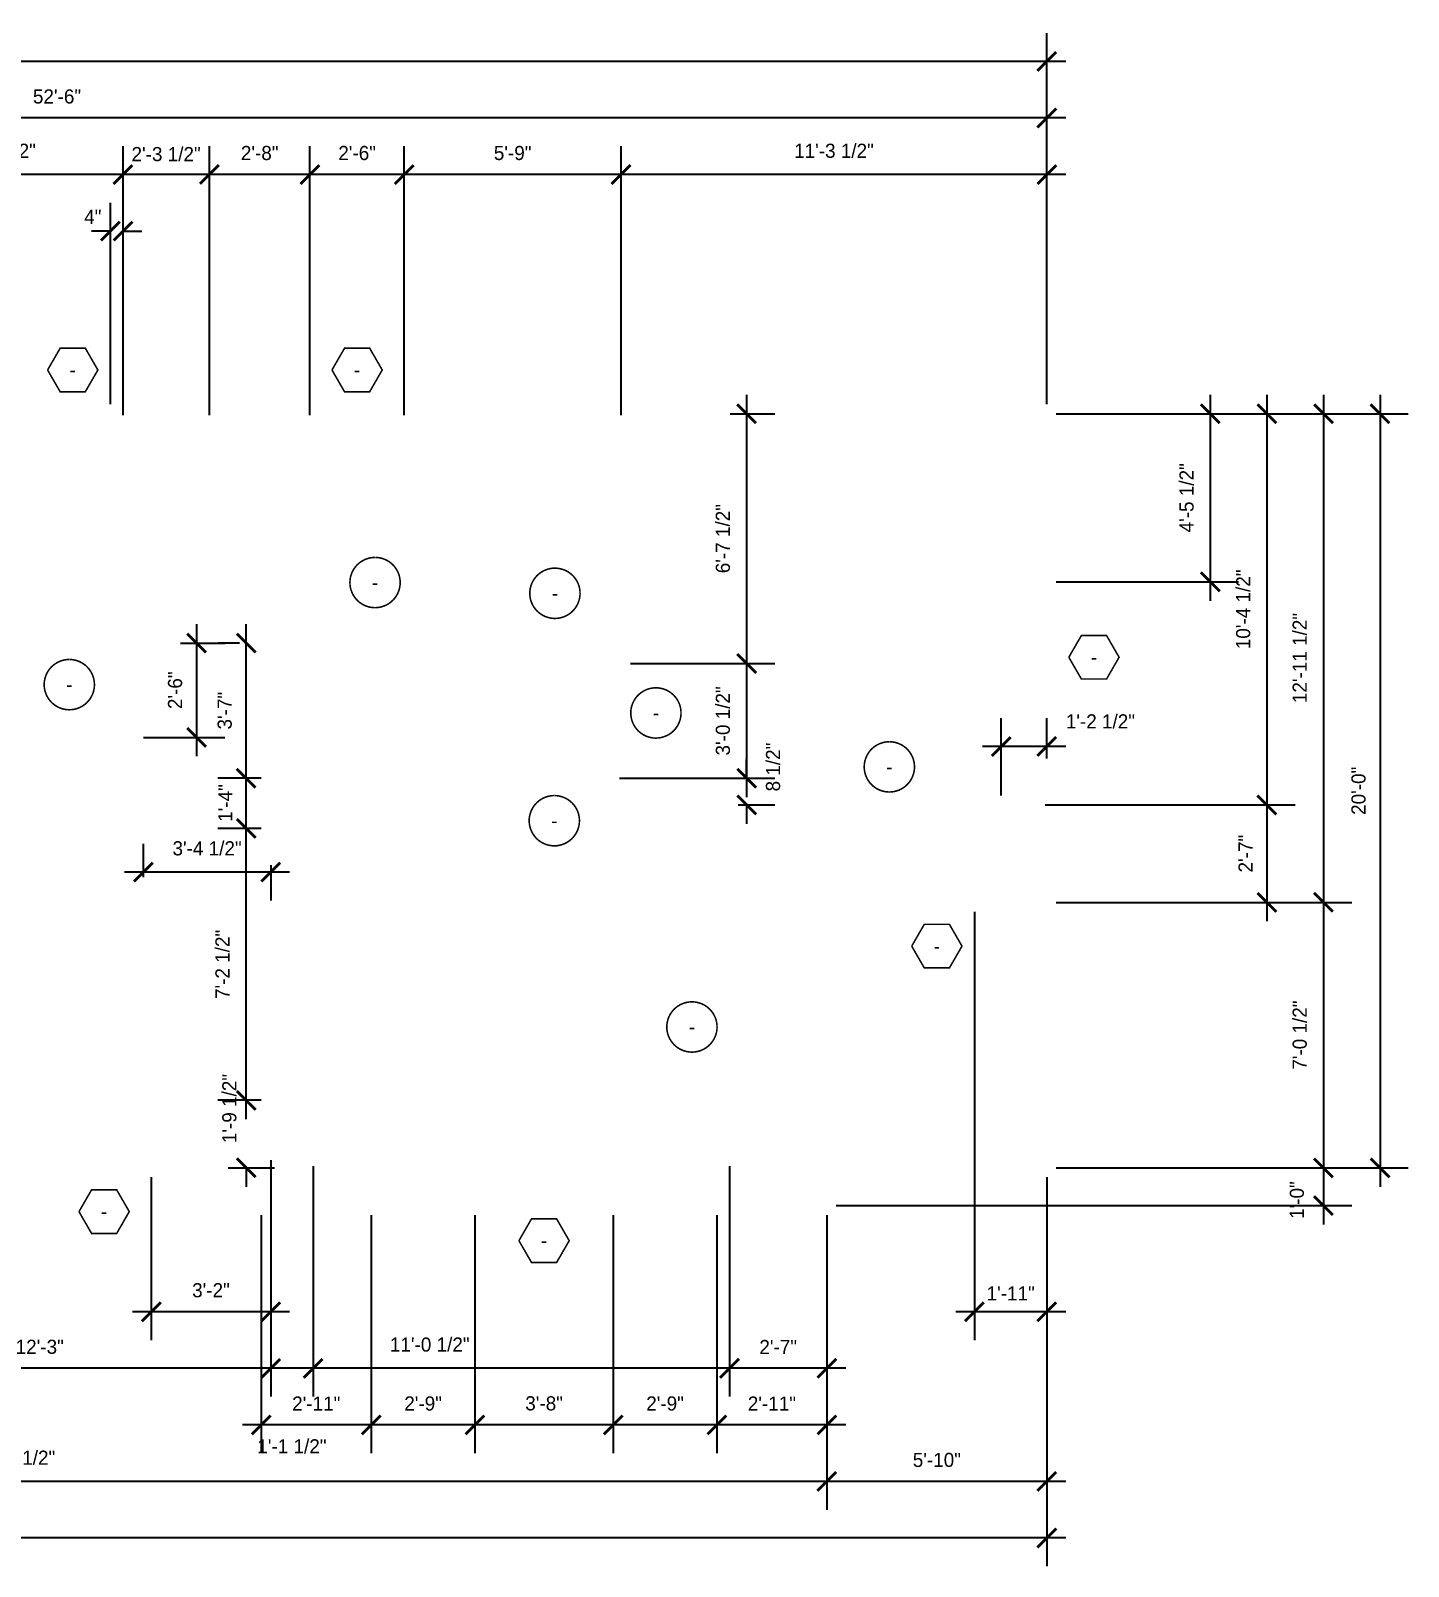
# Model space of a CAD drawing. Extents: x -3307 to 0, y -1500 to 0.
# Drawn here: x -2792.9 to -2354.5, y -528.5 to -39.9 of the extents above; entities that cross this region are included whole.
import ezdxf

# ---------------------------------------------------------------- set-up
doc = ezdxf.new("R2010")
doc.units = 0
doc.header["$LTSCALE"] = 48
doc.header["$MEASUREMENT"] = 0
doc.header["$PDMODE"] = 3
doc.header["$PDSIZE"] = -2
doc.layers.get('0').update_dxf_attribs({"linetype": 'CONTINUOUS'})
doc.layers.get('DEFPOINTS').update_dxf_attribs({"linetype": 'CONTINUOUS'})
for name, color, linetype in [('A-DIMS', 3, 'CONTINUOUS'), ('A-SYM', 2, 'CONTINUOUS'), ('A-SYM TEXT', 3, 'CONTINUOUS')]:
    doc.layers.add(name, color=color, linetype=linetype)
doc.styles.get("Standard").update_dxf_attribs({"font": 'ERASMD.TTF', "height": 4.5})
doc.dimstyles.new('ARCHITECTURE', dxfattribs={"dimscale": 48, "dimtxt": 0.18, "dimasz": 0.125, "dimexe": 0.1875, "dimexo": 0.0625, "dimgap": 0.09375, "dimtad": 1, "dimdec": 4, "dimzin": 3, "dimdsep": 46, "dimlunit": 4, "dimtxsty": 'Standard', "dimblk1": 'ARCHTICK', "dimblk2": 'ARCHTICK', "dimsah": 1, "dimcen": 0.09375, "dimdle": 0.125, "dimclrd": 1, "dimclre": 1, "dimclrt": 3, "dimadec": 0, "dimazin": 0, "dimtfac": 1, "dimtdec": 4, "dimtofl": 0, "dimtmove": 2, "dimatfit": 3, "dimldrblk": 'ARCHTICK', "dimfxl": 1, "dimfrac": 2, "dimtolj": 1, "dimtzin": 0, "dimarcsym": 0})

# ---------------------------------------------------------------- blocks, each defined once
blk = doc.blocks.new('_ARCHTICK')
at = {"color": 0, "linetype": 'ByBlock', "const_width": 0.15}
blk.add_lwpolyline([(-0.5, -0.5), (0.5, 0.5)], dxfattribs=at)
blk = doc.blocks.new('*D37')
at = {"layer": 'A-DIMS', "color": 1, "lineweight": -2}
for p, q in [((-3171.54, -404.75), (-3171.54, -528.54)), ((-2469.54, -404.75), (-2469.54, -528.54)), ((-2463.54, -519.54), (-3177.54, -519.54))]:
    blk.add_line(p, q, dxfattribs=at)
at = {"layer": 'DEFPOINTS', "color": 0}
for p in [(-3171.54, -401.75), (-2469.54, -401.75), (-3171.54, -519.54)]:
    blk.add_point(p, dxfattribs=at)
at = {"layer": 'A-DIMS', "color": 1, "lineweight": -2, "xscale": 6, "yscale": 6, "zscale": 6, "rotation": 180}
blk.add_blockref('_ARCHTICK', (-3171.54, -519.54), dxfattribs=at)
at = {"layer": 'A-DIMS', "color": 1, "lineweight": -2, "xscale": 6, "yscale": 6, "zscale": 6}
blk.add_blockref('_ARCHTICK', (-2469.54, -519.54), dxfattribs=at)
at = {"layer": 'A-DIMS', "color": 3, "insert": (-2820.54, -512.72), "char_height": 4.5, "attachment_point": 5}
blk.add_mtext('\\A1;58\'-6"', dxfattribs=at)
blk = doc.blocks.new('*D38')
at = {"layer": 'A-DIMS', "color": 1, "lineweight": -2}
for p, q in [((-2469.54, -404.75), (-2469.54, -510.54)), ((-2539.54, -416.75), (-2539.54, -510.54)), ((-2463.54, -501.54), (-2545.54, -501.54))]:
    blk.add_line(p, q, dxfattribs=at)
at = {"layer": 'DEFPOINTS', "color": 0}
for p in [(-2469.54, -401.75), (-2539.54, -413.75), (-2539.54, -501.54)]:
    blk.add_point(p, dxfattribs=at)
at = {"layer": 'A-DIMS', "color": 1, "lineweight": -2, "xscale": 6, "yscale": 6, "zscale": 6, "rotation": 180}
blk.add_blockref('_ARCHTICK', (-2539.54, -501.54), dxfattribs=at)
at = {"layer": 'A-DIMS', "color": 1, "lineweight": -2, "xscale": 6, "yscale": 6, "zscale": 6}
blk.add_blockref('_ARCHTICK', (-2469.54, -501.54), dxfattribs=at)
at = {"layer": 'A-DIMS', "color": 3, "insert": (-2504.54, -494.72), "char_height": 4.5, "attachment_point": 5}
blk.add_mtext('\\A1;5\'-10"', dxfattribs=at)
blk = doc.blocks.new('*D39')
at = {"layer": 'A-DIMS', "color": 1, "lineweight": -2}
for p, q in [((-3056.04, -404.75), (-3056.04, -510.54)), ((-2539.54, -416.75), (-2539.54, -510.54)), ((-2533.54, -501.54), (-3062.04, -501.54))]:
    blk.add_line(p, q, dxfattribs=at)
at = {"layer": 'DEFPOINTS', "color": 0}
for p in [(-3056.04, -401.75), (-2539.54, -413.75), (-3056.04, -501.54)]:
    blk.add_point(p, dxfattribs=at)
at = {"layer": 'A-DIMS', "color": 1, "lineweight": -2, "xscale": 6, "yscale": 6, "zscale": 6, "rotation": 180}
blk.add_blockref('_ARCHTICK', (-3056.04, -501.54), dxfattribs=at)
at = {"layer": 'A-DIMS', "color": 1, "lineweight": -2, "xscale": 6, "yscale": 6, "zscale": 6}
blk.add_blockref('_ARCHTICK', (-2539.54, -501.54), dxfattribs=at)
at = {"layer": 'A-DIMS', "color": 3, "insert": (-2797.79, -494.01), "char_height": 4.5, "attachment_point": 5}
blk.add_mtext('\\A1;43\'-0 1/2"', dxfattribs=at)
blk = doc.blocks.new('*D41')
at = {"layer": 'A-DIMS', "color": 1, "lineweight": -2}
for p, q in [((-2574.54, -416.75), (-2574.54, -492.54)), ((-2539.54, -416.75), (-2539.54, -492.54)), ((-2533.54, -483.54), (-2580.54, -483.54))]:
    blk.add_line(p, q, dxfattribs=at)
at = {"layer": 'DEFPOINTS', "color": 0}
for p in [(-2574.54, -413.75), (-2539.54, -413.75), (-2574.54, -483.54)]:
    blk.add_point(p, dxfattribs=at)
at = {"layer": 'A-DIMS', "color": 1, "lineweight": -2, "xscale": 6, "yscale": 6, "zscale": 6, "rotation": 180}
blk.add_blockref('_ARCHTICK', (-2574.54, -483.54), dxfattribs=at)
at = {"layer": 'A-DIMS', "color": 1, "lineweight": -2, "xscale": 6, "yscale": 6, "zscale": 6}
blk.add_blockref('_ARCHTICK', (-2539.54, -483.54), dxfattribs=at)
at = {"layer": 'A-DIMS', "color": 3, "insert": (-2557.04, -476.76), "char_height": 4.5, "attachment_point": 5}
blk.add_mtext('\\A1;2\'-11"', dxfattribs=at)
blk = doc.blocks.new('*D42')
at = {"layer": 'A-DIMS', "color": 1, "lineweight": -2}
for p, q in [((-2607.54, -416.75), (-2607.54, -492.54)), ((-2574.54, -416.75), (-2574.54, -492.54)), ((-2568.54, -483.54), (-2613.54, -483.54))]:
    blk.add_line(p, q, dxfattribs=at)
at = {"layer": 'DEFPOINTS', "color": 0}
for p in [(-2607.54, -413.75), (-2574.54, -413.75), (-2607.54, -483.54)]:
    blk.add_point(p, dxfattribs=at)
at = {"layer": 'A-DIMS', "color": 1, "lineweight": -2, "xscale": 6, "yscale": 6, "zscale": 6, "rotation": 180}
blk.add_blockref('_ARCHTICK', (-2607.54, -483.54), dxfattribs=at)
at = {"layer": 'A-DIMS', "color": 1, "lineweight": -2, "xscale": 6, "yscale": 6, "zscale": 6}
blk.add_blockref('_ARCHTICK', (-2574.54, -483.54), dxfattribs=at)
at = {"layer": 'A-DIMS', "color": 3, "insert": (-2591.04, -476.76), "char_height": 4.5, "attachment_point": 5}
blk.add_mtext('\\A1;2\'-9"', dxfattribs=at)
blk = doc.blocks.new('*D43')
at = {"layer": 'A-DIMS', "color": 1, "lineweight": -2}
for p, q in [((-2651.54, -416.75), (-2651.54, -492.54)), ((-2607.54, -416.75), (-2607.54, -492.54)), ((-2601.54, -483.54), (-2657.54, -483.54))]:
    blk.add_line(p, q, dxfattribs=at)
at = {"layer": 'DEFPOINTS', "color": 0}
for p in [(-2651.54, -413.75), (-2607.54, -413.75), (-2651.54, -483.54)]:
    blk.add_point(p, dxfattribs=at)
at = {"layer": 'A-DIMS', "color": 1, "lineweight": -2, "xscale": 6, "yscale": 6, "zscale": 6, "rotation": 180}
blk.add_blockref('_ARCHTICK', (-2651.54, -483.54), dxfattribs=at)
at = {"layer": 'A-DIMS', "color": 1, "lineweight": -2, "xscale": 6, "yscale": 6, "zscale": 6}
blk.add_blockref('_ARCHTICK', (-2607.54, -483.54), dxfattribs=at)
at = {"layer": 'A-DIMS', "color": 3, "insert": (-2629.54, -476.72), "char_height": 4.5, "attachment_point": 5}
blk.add_mtext('\\A1;3\'-8"', dxfattribs=at)
blk = doc.blocks.new('*D44')
at = {"layer": 'A-DIMS', "color": 1, "lineweight": -2}
for p, q in [((-2684.54, -416.75), (-2684.54, -492.54)), ((-2651.54, -416.75), (-2651.54, -492.54)), ((-2645.54, -483.54), (-2690.54, -483.54))]:
    blk.add_line(p, q, dxfattribs=at)
at = {"layer": 'DEFPOINTS', "color": 0}
for p in [(-2684.54, -413.75), (-2651.54, -413.75), (-2684.54, -483.54)]:
    blk.add_point(p, dxfattribs=at)
at = {"layer": 'A-DIMS', "color": 1, "lineweight": -2, "xscale": 6, "yscale": 6, "zscale": 6, "rotation": 180}
blk.add_blockref('_ARCHTICK', (-2684.54, -483.54), dxfattribs=at)
at = {"layer": 'A-DIMS', "color": 1, "lineweight": -2, "xscale": 6, "yscale": 6, "zscale": 6}
blk.add_blockref('_ARCHTICK', (-2651.54, -483.54), dxfattribs=at)
at = {"layer": 'A-DIMS', "color": 3, "insert": (-2668.04, -476.76), "char_height": 4.5, "attachment_point": 5}
blk.add_mtext('\\A1;2\'-9"', dxfattribs=at)
blk = doc.blocks.new('*D45')
at = {"layer": 'A-DIMS', "color": 1, "lineweight": -2}
for p, q in [((-2719.54, -416.75), (-2719.54, -492.54)), ((-2684.54, -416.75), (-2684.54, -492.54)), ((-2678.54, -483.54), (-2725.54, -483.54))]:
    blk.add_line(p, q, dxfattribs=at)
at = {"layer": 'DEFPOINTS', "color": 0}
for p in [(-2719.54, -413.75), (-2684.54, -413.75), (-2719.54, -483.54)]:
    blk.add_point(p, dxfattribs=at)
at = {"layer": 'A-DIMS', "color": 1, "lineweight": -2, "xscale": 6, "yscale": 6, "zscale": 6, "rotation": 180}
blk.add_blockref('_ARCHTICK', (-2719.54, -483.54), dxfattribs=at)
at = {"layer": 'A-DIMS', "color": 1, "lineweight": -2, "xscale": 6, "yscale": 6, "zscale": 6}
blk.add_blockref('_ARCHTICK', (-2684.54, -483.54), dxfattribs=at)
at = {"layer": 'A-DIMS', "color": 3, "insert": (-2702.04, -476.76), "char_height": 4.5, "attachment_point": 5}
blk.add_mtext('\\A1;2\'-11"', dxfattribs=at)
blk = doc.blocks.new('*D46')
at = {"layer": 'A-DIMS', "color": 1, "lineweight": -2}
for p, q in [((-2570.54, -401.25), (-2570.54, -474.54)), ((-2539.54, -416.75), (-2539.54, -474.54)), ((-2533.54, -465.54), (-2576.54, -465.54))]:
    blk.add_line(p, q, dxfattribs=at)
at = {"layer": 'DEFPOINTS', "color": 0}
for p in [(-2570.54, -398.25), (-2539.54, -413.75), (-2570.54, -465.54)]:
    blk.add_point(p, dxfattribs=at)
at = {"layer": 'A-DIMS', "color": 1, "lineweight": -2, "xscale": 6, "yscale": 6, "zscale": 6, "rotation": 180}
blk.add_blockref('_ARCHTICK', (-2570.54, -465.54), dxfattribs=at)
at = {"layer": 'A-DIMS', "color": 1, "lineweight": -2, "xscale": 6, "yscale": 6, "zscale": 6}
blk.add_blockref('_ARCHTICK', (-2539.54, -465.54), dxfattribs=at)
at = {"layer": 'A-DIMS', "color": 3, "insert": (-2555.04, -458.76), "char_height": 4.5, "attachment_point": 5}
blk.add_mtext('\\A1;2\'-7"', dxfattribs=at)
blk = doc.blocks.new('*D47')
at = {"layer": 'A-DIMS', "color": 1, "lineweight": -2}
for p, q in [((-2703.04, -401.25), (-2703.04, -474.54)), ((-2570.54, -401.25), (-2570.54, -474.54)), ((-2564.54, -465.54), (-2709.04, -465.54))]:
    blk.add_line(p, q, dxfattribs=at)
at = {"layer": 'DEFPOINTS', "color": 0}
for p in [(-2703.04, -398.25), (-2570.54, -398.25), (-2703.04, -465.54)]:
    blk.add_point(p, dxfattribs=at)
at = {"layer": 'A-DIMS', "color": 1, "lineweight": -2, "xscale": 6, "yscale": 6, "zscale": 6, "rotation": 180}
blk.add_blockref('_ARCHTICK', (-2703.04, -465.54), dxfattribs=at)
at = {"layer": 'A-DIMS', "color": 1, "lineweight": -2, "xscale": 6, "yscale": 6, "zscale": 6}
blk.add_blockref('_ARCHTICK', (-2570.54, -465.54), dxfattribs=at)
at = {"layer": 'A-DIMS', "color": 3, "insert": (-2665.93, -458.01), "char_height": 4.5, "attachment_point": 5}
blk.add_mtext('\\A1;11\'-0 1/2"', dxfattribs=at)
blk = doc.blocks.new('*D48')
at = {"layer": 'A-DIMS', "color": 1, "lineweight": -2}
for p, q in [((-2716.54, -399.25), (-2716.54, -474.54)), ((-2703.04, -401.25), (-2703.04, -474.54)), ((-2697.04, -465.54), (-2722.54, -465.54))]:
    blk.add_line(p, q, dxfattribs=at)
at = {"layer": 'DEFPOINTS', "color": 0}
for p in [(-2716.54, -396.25), (-2703.04, -398.25), (-2716.54, -465.54)]:
    blk.add_point(p, dxfattribs=at)
at = {"layer": 'A-DIMS', "color": 1, "lineweight": -2, "xscale": 6, "yscale": 6, "zscale": 6, "rotation": 180}
blk.add_blockref('_ARCHTICK', (-2716.54, -465.54), dxfattribs=at)
at = {"layer": 'A-DIMS', "color": 1, "lineweight": -2, "xscale": 6, "yscale": 6, "zscale": 6}
blk.add_blockref('_ARCHTICK', (-2703.04, -465.54), dxfattribs=at)
at = {"layer": 'A-DIMS', "color": 3, "insert": (-2709.79, -490.39), "char_height": 4.5, "attachment_point": 5}
blk.add_mtext('\\A1;1\'-1 1/2"', dxfattribs=at)
blk = doc.blocks.new('*D49')
at = {"layer": 'A-DIMS', "color": 1, "lineweight": -2}
for p, q in [((-2716.54, -399.25), (-2716.54, -474.54)), ((-2863.54, -401.25), (-2863.54, -474.54)), ((-2710.54, -465.54), (-2869.54, -465.54))]:
    blk.add_line(p, q, dxfattribs=at)
at = {"layer": 'DEFPOINTS', "color": 0}
for p in [(-2863.54, -398.25), (-2716.54, -396.25), (-2863.54, -465.54)]:
    blk.add_point(p, dxfattribs=at)
at = {"layer": 'A-DIMS', "color": 1, "lineweight": -2, "xscale": 6, "yscale": 6, "zscale": 6, "rotation": 180}
blk.add_blockref('_ARCHTICK', (-2863.54, -465.54), dxfattribs=at)
at = {"layer": 'A-DIMS', "color": 1, "lineweight": -2, "xscale": 6, "yscale": 6, "zscale": 6}
blk.add_blockref('_ARCHTICK', (-2716.54, -465.54), dxfattribs=at)
at = {"layer": 'A-DIMS', "color": 3, "insert": (-2790.04, -458.72), "char_height": 4.5, "attachment_point": 5}
blk.add_mtext('\\A1;12\'-3"', dxfattribs=at)
blk = doc.blocks.new('*D54')
at = {"layer": 'A-DIMS', "color": 1, "lineweight": -2}
for p, q in [((-2716.54, -399.25), (-2716.54, -456.54)), ((-2754.55, -404.75), (-2754.55, -456.54)), ((-2710.54, -447.54), (-2760.55, -447.54))]:
    blk.add_line(p, q, dxfattribs=at)
at = {"layer": 'DEFPOINTS', "color": 0}
for p in [(-2716.54, -396.25), (-2754.55, -401.75), (-2754.55, -447.54)]:
    blk.add_point(p, dxfattribs=at)
at = {"layer": 'A-DIMS', "color": 1, "lineweight": -2, "xscale": 6, "yscale": 6, "zscale": 6, "rotation": 180}
blk.add_blockref('_ARCHTICK', (-2754.55, -447.54), dxfattribs=at)
at = {"layer": 'A-DIMS', "color": 1, "lineweight": -2, "xscale": 6, "yscale": 6, "zscale": 6}
blk.add_blockref('_ARCHTICK', (-2716.54, -447.54), dxfattribs=at)
at = {"layer": 'A-DIMS', "color": 3, "insert": (-2735.55, -440.72), "char_height": 4.5, "attachment_point": 5}
blk.add_mtext('\\A1;3\'-2"', dxfattribs=at)
blk = doc.blocks.new('*D55')
at = {"layer": 'A-DIMS', "color": 1, "lineweight": -2}
for p, q in [((-2492.54, -320.25), (-2492.54, -456.54)), ((-2469.54, -404.75), (-2469.54, -456.54)), ((-2463.54, -447.54), (-2498.54, -447.54))]:
    blk.add_line(p, q, dxfattribs=at)
at = {"layer": 'DEFPOINTS', "color": 0}
for p in [(-2492.54, -317.25), (-2469.54, -401.75), (-2492.54, -447.54)]:
    blk.add_point(p, dxfattribs=at)
at = {"layer": 'A-DIMS', "color": 1, "lineweight": -2, "xscale": 6, "yscale": 6, "zscale": 6, "rotation": 180}
blk.add_blockref('_ARCHTICK', (-2492.54, -447.54), dxfattribs=at)
at = {"layer": 'A-DIMS', "color": 1, "lineweight": -2, "xscale": 6, "yscale": 6, "zscale": 6}
blk.add_blockref('_ARCHTICK', (-2469.54, -447.54), dxfattribs=at)
at = {"layer": 'A-DIMS', "color": 3, "insert": (-2481.05, -441.68), "char_height": 4.5, "attachment_point": 5}
blk.add_mtext('\\A1;1\'-11"', dxfattribs=at)
blk = doc.blocks.new('*D56')
at = {"layer": 'A-DIMS', "color": 1, "lineweight": -2}
for p, q in [((-3171.54, -200.75), (-3171.54, -40.63)), ((-2469.54, -158.75), (-2469.54, -40.63)), ((-2463.54, -49.63), (-3177.54, -49.63))]:
    blk.add_line(p, q, dxfattribs=at)
at = {"layer": 'DEFPOINTS', "color": 0}
for p in [(-3171.54, -49.63), (-2469.54, -161.75), (-3171.54, -203.75)]:
    blk.add_point(p, dxfattribs=at)
at = {"layer": 'A-DIMS', "color": 1, "lineweight": -2, "xscale": 6, "yscale": 6, "zscale": 6, "rotation": 180}
blk.add_blockref('_ARCHTICK', (-3171.54, -49.63), dxfattribs=at)
at = {"layer": 'A-DIMS', "color": 1, "lineweight": -2, "xscale": 6, "yscale": 6, "zscale": 6}
blk.add_blockref('_ARCHTICK', (-2469.54, -49.63), dxfattribs=at)
at = {"layer": 'A-DIMS', "color": 3, "insert": (-2820.54, -42.8), "char_height": 4.5, "attachment_point": 5}
blk.add_mtext('\\A1;58\'-6"', dxfattribs=at)
blk = doc.blocks.new('*D57')
at = {"layer": 'A-DIMS', "color": 1, "lineweight": -2}
for p, q in [((-3099.54, -158.75), (-3099.54, -58.63)), ((-2469.54, -158.75), (-2469.54, -58.63)), ((-2463.54, -67.63), (-3105.54, -67.63))]:
    blk.add_line(p, q, dxfattribs=at)
at = {"layer": 'DEFPOINTS', "color": 0}
for p in [(-3099.54, -67.63), (-3099.54, -161.75), (-2469.54, -161.75)]:
    blk.add_point(p, dxfattribs=at)
at = {"layer": 'A-DIMS', "color": 1, "lineweight": -2, "xscale": 6, "yscale": 6, "zscale": 6, "rotation": 180}
blk.add_blockref('_ARCHTICK', (-3099.54, -67.63), dxfattribs=at)
at = {"layer": 'A-DIMS', "color": 1, "lineweight": -2, "xscale": 6, "yscale": 6, "zscale": 6}
blk.add_blockref('_ARCHTICK', (-2469.54, -67.63), dxfattribs=at)
at = {"layer": 'A-DIMS', "color": 3, "insert": (-2784.54, -60.8), "char_height": 4.5, "attachment_point": 5}
blk.add_mtext('\\A1;52\'-6"', dxfattribs=at)
blk = doc.blocks.new('*D59')
at = {"layer": 'A-DIMS', "color": 1, "lineweight": -2}
for p, q in [((-2605.04, -162.25), (-2605.04, -76.63)), ((-2469.54, -158.75), (-2469.54, -76.63)), ((-2463.54, -85.63), (-2611.04, -85.63))]:
    blk.add_line(p, q, dxfattribs=at)
at = {"layer": 'DEFPOINTS', "color": 0}
for p in [(-2605.04, -85.63), (-2605.04, -165.25), (-2469.54, -161.75)]:
    blk.add_point(p, dxfattribs=at)
at = {"layer": 'A-DIMS', "color": 1, "lineweight": -2, "xscale": 6, "yscale": 6, "zscale": 6, "rotation": 180}
blk.add_blockref('_ARCHTICK', (-2605.04, -85.63), dxfattribs=at)
at = {"layer": 'A-DIMS', "color": 1, "lineweight": -2, "xscale": 6, "yscale": 6, "zscale": 6}
blk.add_blockref('_ARCHTICK', (-2469.54, -85.63), dxfattribs=at)
at = {"layer": 'A-DIMS', "color": 3, "insert": (-2537.29, -78.09), "char_height": 4.5, "attachment_point": 5}
blk.add_mtext('\\A1;11\'-3 1/2"', dxfattribs=at)
blk = doc.blocks.new('*D60')
at = {"layer": 'A-DIMS', "color": 1, "lineweight": -2}
for p, q in [((-2674.04, -162.25), (-2674.04, -76.63)), ((-2605.04, -162.25), (-2605.04, -76.63)), ((-2599.04, -85.63), (-2680.04, -85.63))]:
    blk.add_line(p, q, dxfattribs=at)
at = {"layer": 'DEFPOINTS', "color": 0}
for p in [(-2674.04, -85.63), (-2674.04, -165.25), (-2605.04, -165.25)]:
    blk.add_point(p, dxfattribs=at)
at = {"layer": 'A-DIMS', "color": 1, "lineweight": -2, "xscale": 6, "yscale": 6, "zscale": 6, "rotation": 180}
blk.add_blockref('_ARCHTICK', (-2674.04, -85.63), dxfattribs=at)
at = {"layer": 'A-DIMS', "color": 1, "lineweight": -2, "xscale": 6, "yscale": 6, "zscale": 6}
blk.add_blockref('_ARCHTICK', (-2605.04, -85.63), dxfattribs=at)
at = {"layer": 'A-DIMS', "color": 3, "insert": (-2639.54, -78.8), "char_height": 4.5, "attachment_point": 5}
blk.add_mtext('\\A1;5\'-9"', dxfattribs=at)
blk = doc.blocks.new('*D61')
at = {"layer": 'A-DIMS', "color": 1, "lineweight": -2}
for p, q in [((-2704.04, -162.25), (-2704.04, -76.63)), ((-2674.04, -162.25), (-2674.04, -76.63)), ((-2668.04, -85.63), (-2710.04, -85.63))]:
    blk.add_line(p, q, dxfattribs=at)
at = {"layer": 'DEFPOINTS', "color": 0}
for p in [(-2704.04, -85.63), (-2704.04, -165.25), (-2674.04, -165.25)]:
    blk.add_point(p, dxfattribs=at)
at = {"layer": 'A-DIMS', "color": 1, "lineweight": -2, "xscale": 6, "yscale": 6, "zscale": 6, "rotation": 180}
blk.add_blockref('_ARCHTICK', (-2704.04, -85.63), dxfattribs=at)
at = {"layer": 'A-DIMS', "color": 1, "lineweight": -2, "xscale": 6, "yscale": 6, "zscale": 6}
blk.add_blockref('_ARCHTICK', (-2674.04, -85.63), dxfattribs=at)
at = {"layer": 'A-DIMS', "color": 3, "insert": (-2689.04, -78.8), "char_height": 4.5, "attachment_point": 5}
blk.add_mtext('\\A1;2\'-6"', dxfattribs=at)
blk = doc.blocks.new('*D62')
at = {"layer": 'A-DIMS', "color": 1, "lineweight": -2}
for p, q in [((-2736.04, -162.25), (-2736.04, -76.63)), ((-2704.04, -162.25), (-2704.04, -76.63)), ((-2698.04, -85.63), (-2742.04, -85.63))]:
    blk.add_line(p, q, dxfattribs=at)
at = {"layer": 'DEFPOINTS', "color": 0}
for p in [(-2736.04, -85.63), (-2736.04, -165.25), (-2704.04, -165.25)]:
    blk.add_point(p, dxfattribs=at)
at = {"layer": 'A-DIMS', "color": 1, "lineweight": -2, "xscale": 6, "yscale": 6, "zscale": 6, "rotation": 180}
blk.add_blockref('_ARCHTICK', (-2736.04, -85.63), dxfattribs=at)
at = {"layer": 'A-DIMS', "color": 1, "lineweight": -2, "xscale": 6, "yscale": 6, "zscale": 6}
blk.add_blockref('_ARCHTICK', (-2704.04, -85.63), dxfattribs=at)
at = {"layer": 'A-DIMS', "color": 3, "insert": (-2720.04, -78.8), "char_height": 4.5, "attachment_point": 5}
blk.add_mtext('\\A1;2\'-8"', dxfattribs=at)
blk = doc.blocks.new('*D63')
at = {"layer": 'A-DIMS', "color": 1, "lineweight": -2}
for p, q in [((-2763.54, -162.25), (-2763.54, -76.63)), ((-2736.04, -162.25), (-2736.04, -76.63)), ((-2730.04, -85.63), (-2769.54, -85.63))]:
    blk.add_line(p, q, dxfattribs=at)
at = {"layer": 'DEFPOINTS', "color": 0}
for p in [(-2763.54, -85.63), (-2763.54, -165.25), (-2736.04, -165.25)]:
    blk.add_point(p, dxfattribs=at)
at = {"layer": 'A-DIMS', "color": 1, "lineweight": -2, "xscale": 6, "yscale": 6, "zscale": 6, "rotation": 180}
blk.add_blockref('_ARCHTICK', (-2763.54, -85.63), dxfattribs=at)
at = {"layer": 'A-DIMS', "color": 1, "lineweight": -2, "xscale": 6, "yscale": 6, "zscale": 6}
blk.add_blockref('_ARCHTICK', (-2736.04, -85.63), dxfattribs=at)
at = {"layer": 'A-DIMS', "color": 3, "insert": (-2749.82, -79.15), "char_height": 4.5, "attachment_point": 5}
blk.add_mtext('\\A1;2\'-3 1/2"', dxfattribs=at)
blk = doc.blocks.new('*D64')
at = {"layer": 'A-DIMS', "color": 1, "lineweight": -2}
for p, q in [((-2841.04, -162.25), (-2841.04, -76.63)), ((-2763.54, -162.25), (-2763.54, -76.63)), ((-2757.54, -85.63), (-2847.04, -85.63))]:
    blk.add_line(p, q, dxfattribs=at)
at = {"layer": 'DEFPOINTS', "color": 0}
for p in [(-2841.04, -85.63), (-2841.04, -165.25), (-2763.54, -165.25)]:
    blk.add_point(p, dxfattribs=at)
at = {"layer": 'A-DIMS', "color": 1, "lineweight": -2, "xscale": 6, "yscale": 6, "zscale": 6, "rotation": 180}
blk.add_blockref('_ARCHTICK', (-2841.04, -85.63), dxfattribs=at)
at = {"layer": 'A-DIMS', "color": 1, "lineweight": -2, "xscale": 6, "yscale": 6, "zscale": 6}
blk.add_blockref('_ARCHTICK', (-2763.54, -85.63), dxfattribs=at)
at = {"layer": 'A-DIMS', "color": 3, "insert": (-2802.29, -78.09), "char_height": 4.5, "attachment_point": 5}
blk.add_mtext('\\A1;6\'-5 1/2"', dxfattribs=at)
blk = doc.blocks.new('*D69')
at = {"layer": 'A-DIMS', "color": 1, "lineweight": -2}
for p, q in [((-2767.54, -158.75), (-2767.54, -94.63)), ((-2763.54, -162.25), (-2763.54, -94.63)), ((-2767.54, -103.63), (-2773.54, -103.63)), ((-2763.54, -103.63), (-2757.54, -103.63))]:
    blk.add_line(p, q, dxfattribs=at)
at = {"layer": 'DEFPOINTS', "color": 0}
for p in [(-2767.54, -103.63), (-2767.54, -161.75), (-2763.54, -165.25)]:
    blk.add_point(p, dxfattribs=at)
at = {"layer": 'A-DIMS', "color": 1, "lineweight": -2, "xscale": 6, "yscale": 6, "zscale": 6}
blk.add_blockref('_ARCHTICK', (-2767.54, -103.63), dxfattribs=at)
at = {"layer": 'A-DIMS', "color": 1, "lineweight": -2, "xscale": 6, "yscale": 6, "zscale": 6, "rotation": 180}
blk.add_blockref('_ARCHTICK', (-2763.54, -103.63), dxfattribs=at)
at = {"layer": 'A-DIMS', "color": 3, "insert": (-2773.16, -99.08), "char_height": 4.5, "attachment_point": 5}
blk.add_mtext('\\A1;4"', dxfattribs=at)
blk = doc.blocks.new('*D92')
at = {"layer": 'A-DIMS', "color": 1, "lineweight": -2}
for p, q in [((-2363.51, -155.75), (-2363.51, -407.75)), ((-2466.54, -161.75), (-2354.51, -161.75)), ((-2466.54, -401.75), (-2354.51, -401.75))]:
    blk.add_line(p, q, dxfattribs=at)
at = {"layer": 'DEFPOINTS', "color": 0}
for p in [(-2469.54, -161.75), (-2469.54, -401.75), (-2363.51, -401.75)]:
    blk.add_point(p, dxfattribs=at)
at = {"layer": 'A-DIMS', "color": 1, "lineweight": -2, "xscale": 6, "yscale": 6, "zscale": 6}
for p, rotation in [((-2363.51, -161.75), 90), ((-2363.51, -401.75), 270)]:
    blk.add_blockref('_ARCHTICK', p, dxfattribs=dict(at, rotation=rotation))
at = {"layer": 'A-DIMS', "color": 3, "insert": (-2370.33, -281.75), "char_height": 4.5, "attachment_point": 5, "rotation": 90}
blk.add_mtext('\\A1;20\'-0"', dxfattribs=at)
blk = doc.blocks.new('*D93')
at = {"layer": 'A-DIMS', "color": 1, "lineweight": -2}
for p, q in [((-2381.51, -155.75), (-2381.51, -323.25)), ((-2466.54, -161.75), (-2372.51, -161.75)), ((-2466.54, -317.25), (-2372.51, -317.25))]:
    blk.add_line(p, q, dxfattribs=at)
at = {"layer": 'DEFPOINTS', "color": 0}
for p in [(-2469.54, -161.75), (-2469.54, -317.25), (-2381.51, -317.25)]:
    blk.add_point(p, dxfattribs=at)
at = {"layer": 'A-DIMS', "color": 1, "lineweight": -2, "xscale": 6, "yscale": 6, "zscale": 6}
for p, rotation in [((-2381.51, -161.75), 90), ((-2381.51, -317.25), 270)]:
    blk.add_blockref('_ARCHTICK', p, dxfattribs=dict(at, rotation=rotation))
at = {"layer": 'A-DIMS', "color": 3, "insert": (-2389.04, -239.5), "char_height": 4.5, "attachment_point": 5, "rotation": 90}
blk.add_mtext('\\A1;12\'-11 1/2"', dxfattribs=at)
blk = doc.blocks.new('*D94')
at = {"layer": 'A-DIMS', "color": 1, "lineweight": -2}
for p, q in [((-2381.51, -311.25), (-2381.51, -407.75)), ((-2466.54, -317.25), (-2372.51, -317.25)), ((-2466.54, -401.75), (-2372.51, -401.75))]:
    blk.add_line(p, q, dxfattribs=at)
at = {"layer": 'DEFPOINTS', "color": 0}
for p in [(-2469.54, -317.25), (-2469.54, -401.75), (-2381.51, -401.75)]:
    blk.add_point(p, dxfattribs=at)
at = {"layer": 'A-DIMS', "color": 1, "lineweight": -2, "xscale": 6, "yscale": 6, "zscale": 6}
for p, rotation in [((-2381.51, -317.25), 90), ((-2381.51, -401.75), 270)]:
    blk.add_blockref('_ARCHTICK', p, dxfattribs=dict(at, rotation=rotation))
at = {"layer": 'A-DIMS', "color": 3, "insert": (-2389.04, -359.5), "char_height": 4.5, "attachment_point": 5, "rotation": 90}
blk.add_mtext('\\A1;7\'-0 1/2"', dxfattribs=at)
blk = doc.blocks.new('*D95')
at = {"layer": 'A-DIMS', "color": 1, "lineweight": -2}
for p, q in [((-2381.51, -395.75), (-2381.51, -419.75)), ((-2466.54, -401.75), (-2372.51, -401.75)), ((-2536.54, -413.75), (-2372.51, -413.75))]:
    blk.add_line(p, q, dxfattribs=at)
at = {"layer": 'DEFPOINTS', "color": 0}
for p in [(-2469.54, -401.75), (-2539.54, -413.75), (-2381.51, -413.75)]:
    blk.add_point(p, dxfattribs=at)
at = {"layer": 'A-DIMS', "color": 1, "lineweight": -2, "xscale": 6, "yscale": 6, "zscale": 6}
for p, rotation in [((-2381.51, -401.75), 90), ((-2381.51, -413.75), 270)]:
    blk.add_blockref('_ARCHTICK', p, dxfattribs=dict(at, rotation=rotation))
at = {"layer": 'A-DIMS', "color": 3, "insert": (-2389.94, -412), "char_height": 4.5, "attachment_point": 5, "rotation": 90}
blk.add_mtext('\\A1;1\'-0"', dxfattribs=at)
blk = doc.blocks.new('*D96')
at = {"layer": 'A-DIMS', "color": 1, "lineweight": -2}
for p, q in [((-2399.51, -155.75), (-2399.51, -292.25)), ((-2466.54, -161.75), (-2390.51, -161.75)), ((-2470.04, -286.25), (-2390.51, -286.25))]:
    blk.add_line(p, q, dxfattribs=at)
at = {"layer": 'DEFPOINTS', "color": 0}
for p in [(-2469.54, -161.75), (-2473.04, -286.25), (-2399.51, -286.25)]:
    blk.add_point(p, dxfattribs=at)
at = {"layer": 'A-DIMS', "color": 1, "lineweight": -2, "xscale": 6, "yscale": 6, "zscale": 6}
for p, rotation in [((-2399.51, -161.75), 90), ((-2399.51, -286.25), 270)]:
    blk.add_blockref('_ARCHTICK', p, dxfattribs=dict(at, rotation=rotation))
at = {"layer": 'A-DIMS', "color": 3, "insert": (-2407.04, -224), "char_height": 4.5, "attachment_point": 5, "rotation": 90}
blk.add_mtext('\\A1;10\'-4 1/2"', dxfattribs=at)
blk = doc.blocks.new('*D97')
at = {"layer": 'A-DIMS', "color": 1, "lineweight": -2}
for p, q in [((-2399.51, -280.25), (-2399.51, -323.25)), ((-2470.04, -286.25), (-2390.51, -286.25)), ((-2466.54, -317.25), (-2390.51, -317.25))]:
    blk.add_line(p, q, dxfattribs=at)
at = {"layer": 'DEFPOINTS', "color": 0}
for p in [(-2473.04, -286.25), (-2469.54, -317.25), (-2399.51, -317.25)]:
    blk.add_point(p, dxfattribs=at)
at = {"layer": 'A-DIMS', "color": 1, "lineweight": -2, "xscale": 6, "yscale": 6, "zscale": 6}
for p, rotation in [((-2399.51, -286.25), 90), ((-2399.51, -317.25), 270)]:
    blk.add_blockref('_ARCHTICK', p, dxfattribs=dict(at, rotation=rotation))
at = {"layer": 'A-DIMS', "color": 3, "insert": (-2406.3, -301.75), "char_height": 4.5, "attachment_point": 5, "rotation": 90}
blk.add_mtext('\\A1;2\'-7"', dxfattribs=at)
blk = doc.blocks.new('*D98')
at = {"layer": 'A-DIMS', "color": 1, "lineweight": -2}
for p, q in [((-2417.51, -155.75), (-2417.51, -221.25)), ((-2466.54, -161.75), (-2408.51, -161.75)), ((-2466.54, -215.25), (-2408.51, -215.25))]:
    blk.add_line(p, q, dxfattribs=at)
at = {"layer": 'DEFPOINTS', "color": 0}
for p in [(-2469.54, -161.75), (-2469.54, -215.25), (-2417.51, -215.25)]:
    blk.add_point(p, dxfattribs=at)
at = {"layer": 'A-DIMS', "color": 1, "lineweight": -2, "xscale": 6, "yscale": 6, "zscale": 6}
for p, rotation in [((-2417.51, -161.75), 90), ((-2417.51, -215.25), 270)]:
    blk.add_blockref('_ARCHTICK', p, dxfattribs=dict(at, rotation=rotation))
at = {"layer": 'A-DIMS', "color": 3, "insert": (-2425.04, -188.5), "char_height": 4.5, "attachment_point": 5, "rotation": 90}
blk.add_mtext('\\A1;4\'-5 1/2"', dxfattribs=at)
blk = doc.blocks.new('*D99')
at = {"layer": 'A-DIMS', "color": 1, "lineweight": -2}
for p, q in [((-2484.04, -283.25), (-2484.04, -258.64)), ((-2469.54, -271.45), (-2469.54, -258.64)), ((-2463.54, -267.64), (-2490.04, -267.64))]:
    blk.add_line(p, q, dxfattribs=at)
at = {"layer": 'DEFPOINTS', "color": 0}
for p in [(-2484.04, -267.64), (-2469.54, -274.45), (-2484.04, -286.25)]:
    blk.add_point(p, dxfattribs=at)
at = {"layer": 'A-DIMS', "color": 1, "lineweight": -2, "xscale": 6, "yscale": 6, "zscale": 6, "rotation": 180}
blk.add_blockref('_ARCHTICK', (-2484.04, -267.64), dxfattribs=at)
at = {"layer": 'A-DIMS', "color": 1, "lineweight": -2, "xscale": 6, "yscale": 6, "zscale": 6}
blk.add_blockref('_ARCHTICK', (-2469.54, -267.64), dxfattribs=at)
at = {"layer": 'A-DIMS', "color": 3, "insert": (-2452.49, -259.69), "char_height": 4.5, "attachment_point": 5}
blk.add_mtext('\\A1;1\'-2 1/2"', dxfattribs=at)
blk = doc.blocks.new('*D100')
at = {"layer": 'A-DIMS', "color": 1, "lineweight": -2}
for p, q in [((-2565.08, -155.75), (-2565.08, -247.25)), ((-2570.29, -161.75), (-2556.08, -161.75)), ((-2602.04, -241.25), (-2556.08, -241.25))]:
    blk.add_line(p, q, dxfattribs=at)
at = {"layer": 'DEFPOINTS', "color": 0}
for p in [(-2573.29, -161.75), (-2605.04, -241.25), (-2565.08, -241.25)]:
    blk.add_point(p, dxfattribs=at)
at = {"layer": 'A-DIMS', "color": 1, "lineweight": -2, "xscale": 6, "yscale": 6, "zscale": 6}
for p, rotation in [((-2565.08, -161.75), 90), ((-2565.08, -241.25), 270)]:
    blk.add_blockref('_ARCHTICK', p, dxfattribs=dict(at, rotation=rotation))
at = {"layer": 'A-DIMS', "color": 3, "insert": (-2572.61, -201.5), "char_height": 4.5, "attachment_point": 5, "rotation": 90}
blk.add_mtext('\\A1;6\'-7 1/2"', dxfattribs=at)
blk = doc.blocks.new('*D101')
at = {"layer": 'A-DIMS', "color": 1, "lineweight": -2}
for p, q in [((-2565.08, -235.25), (-2565.08, -283.75)), ((-2602.04, -241.25), (-2556.08, -241.25)), ((-2605.54, -277.75), (-2556.08, -277.75))]:
    blk.add_line(p, q, dxfattribs=at)
at = {"layer": 'DEFPOINTS', "color": 0}
for p in [(-2605.04, -241.25), (-2608.54, -277.75), (-2565.08, -277.75)]:
    blk.add_point(p, dxfattribs=at)
at = {"layer": 'A-DIMS', "color": 1, "lineweight": -2, "xscale": 6, "yscale": 6, "zscale": 6}
for p, rotation in [((-2565.08, -241.25), 90), ((-2565.08, -277.75), 270)]:
    blk.add_blockref('_ARCHTICK', p, dxfattribs=dict(at, rotation=rotation))
at = {"layer": 'A-DIMS', "color": 3, "insert": (-2572.61, -259.5), "char_height": 4.5, "attachment_point": 5, "rotation": 90}
blk.add_mtext('\\A1;3\'-0 1/2"', dxfattribs=at)
blk = doc.blocks.new('*D102')
at = {"layer": 'A-DIMS', "color": 1, "lineweight": -2}
for p, q in [((-2565.08, -277.75), (-2565.08, -271.75)), ((-2605.54, -277.75), (-2556.08, -277.75)), ((-2567.76, -286.25), (-2556.08, -286.25)), ((-2565.08, -286.25), (-2565.08, -292.25))]:
    blk.add_line(p, q, dxfattribs=at)
at = {"layer": 'DEFPOINTS', "color": 0}
for p in [(-2608.54, -277.75), (-2570.76, -286.25), (-2565.08, -286.25)]:
    blk.add_point(p, dxfattribs=at)
at = {"layer": 'A-DIMS', "color": 1, "lineweight": -2, "xscale": 6, "yscale": 6, "zscale": 6}
for p, rotation in [((-2565.08, -277.75), 270), ((-2565.08, -286.25), 90)]:
    blk.add_blockref('_ARCHTICK', p, dxfattribs=dict(at, rotation=rotation))
at = {"layer": 'A-DIMS', "color": 3, "insert": (-2556.65, -274.18), "char_height": 4.5, "attachment_point": 5, "rotation": 90}
blk.add_mtext('\\A1;8 1/2"', dxfattribs=at)
blk = doc.blocks.new('*D103')
at = {"layer": 'A-DIMS', "color": 1, "lineweight": -2}
for p, q in [((-2724.33, -380.25), (-2724.33, -374.25)), ((-2719.54, -380.25), (-2733.33, -380.25)), ((-2730.03, -401.75), (-2715.33, -401.75)), ((-2724.33, -401.75), (-2724.33, -407.75))]:
    blk.add_line(p, q, dxfattribs=at)
at = {"layer": 'DEFPOINTS', "color": 0}
for p in [(-2724.33, -380.25), (-2716.54, -380.25), (-2733.03, -401.75)]:
    blk.add_point(p, dxfattribs=at)
at = {"layer": 'A-DIMS', "color": 1, "lineweight": -2, "xscale": 6, "yscale": 6, "zscale": 6}
for p, rotation in [((-2724.33, -380.25), 270), ((-2724.33, -401.75), 90)]:
    blk.add_blockref('_ARCHTICK', p, dxfattribs=dict(at, rotation=rotation))
at = {"layer": 'A-DIMS', "color": 3, "insert": (-2729.68, -382.87), "char_height": 4.5, "attachment_point": 5, "rotation": 90}
blk.add_mtext('\\A1;1\'-9 1/2"', dxfattribs=at)
blk = doc.blocks.new('*D104')
at = {"layer": 'A-DIMS', "color": 1, "lineweight": -2}
for p, q in [((-2724.33, -386.25), (-2724.33, -287.75)), ((-2719.54, -293.75), (-2733.33, -293.75)), ((-2719.54, -380.25), (-2733.33, -380.25))]:
    blk.add_line(p, q, dxfattribs=at)
at = {"layer": 'DEFPOINTS', "color": 0}
for p in [(-2724.33, -293.75), (-2716.54, -293.75), (-2716.54, -380.25)]:
    blk.add_point(p, dxfattribs=at)
at = {"layer": 'A-DIMS', "color": 1, "lineweight": -2, "xscale": 6, "yscale": 6, "zscale": 6}
for p, rotation in [((-2724.33, -293.75), 90), ((-2724.33, -380.25), 270)]:
    blk.add_blockref('_ARCHTICK', p, dxfattribs=dict(at, rotation=rotation))
at = {"layer": 'A-DIMS', "color": 3, "insert": (-2731.87, -337), "char_height": 4.5, "attachment_point": 5, "rotation": 90}
blk.add_mtext('\\A1;7\'-2 1/2"', dxfattribs=at)
blk = doc.blocks.new('*D105')
at = {"layer": 'A-DIMS', "color": 1, "lineweight": -2}
for p, q in [((-2724.33, -299.75), (-2724.33, -271.75)), ((-2719.54, -277.75), (-2733.33, -277.75)), ((-2719.54, -293.75), (-2733.33, -293.75))]:
    blk.add_line(p, q, dxfattribs=at)
at = {"layer": 'DEFPOINTS', "color": 0}
for p in [(-2724.33, -277.75), (-2716.54, -277.75), (-2716.54, -293.75)]:
    blk.add_point(p, dxfattribs=at)
at = {"layer": 'A-DIMS', "color": 1, "lineweight": -2, "xscale": 6, "yscale": 6, "zscale": 6}
for p, rotation in [((-2724.33, -277.75), 90), ((-2724.33, -293.75), 270)]:
    blk.add_blockref('_ARCHTICK', p, dxfattribs=dict(at, rotation=rotation))
at = {"layer": 'A-DIMS', "color": 3, "insert": (-2731, -285.63), "char_height": 4.5, "attachment_point": 5, "rotation": 90}
blk.add_mtext('\\A1;1\'-4"', dxfattribs=at)
blk = doc.blocks.new('*D106')
at = {"layer": 'A-DIMS', "color": 1, "lineweight": -2}
for p, q in [((-2724.33, -283.75), (-2724.33, -228.75)), ((-2726.42, -234.75), (-2733.33, -234.75)), ((-2719.54, -277.75), (-2733.33, -277.75))]:
    blk.add_line(p, q, dxfattribs=at)
at = {"layer": 'DEFPOINTS', "color": 0}
for p in [(-2724.33, -234.75), (-2723.42, -234.75), (-2716.54, -277.75)]:
    blk.add_point(p, dxfattribs=at)
at = {"layer": 'A-DIMS', "color": 1, "lineweight": -2, "xscale": 6, "yscale": 6, "zscale": 6}
for p, rotation in [((-2724.33, -234.75), 90), ((-2724.33, -277.75), 270)]:
    blk.add_blockref('_ARCHTICK', p, dxfattribs=dict(at, rotation=rotation))
at = {"layer": 'A-DIMS', "color": 3, "insert": (-2731.16, -256.25), "char_height": 4.5, "attachment_point": 5, "rotation": 90}
blk.add_mtext('\\A1;3\'-7"', dxfattribs=at)
blk = doc.blocks.new('*D126')
at = {"layer": 'A-DIMS', "color": 1, "lineweight": -2}
for p, q in [((-2757.04, -309.25), (-2757.04, -298.61)), ((-2710.54, -307.61), (-2763.04, -307.61)), ((-2716.54, -305.42), (-2716.54, -316.61))]:
    blk.add_line(p, q, dxfattribs=at)
at = {"layer": 'DEFPOINTS', "color": 0}
for p in [(-2716.54, -302.42), (-2757.04, -307.61), (-2757.04, -312.25)]:
    blk.add_point(p, dxfattribs=at)
at = {"layer": 'A-DIMS', "color": 1, "lineweight": -2, "xscale": 6, "yscale": 6, "zscale": 6, "rotation": 180}
blk.add_blockref('_ARCHTICK', (-2757.04, -307.61), dxfattribs=at)
at = {"layer": 'A-DIMS', "color": 1, "lineweight": -2, "xscale": 6, "yscale": 6, "zscale": 6}
blk.add_blockref('_ARCHTICK', (-2716.54, -307.61), dxfattribs=at)
at = {"layer": 'A-DIMS', "color": 3, "insert": (-2736.79, -300.08), "char_height": 4.5, "attachment_point": 5}
blk.add_mtext('\\A1;3\'-4 1/2"', dxfattribs=at)
blk = doc.blocks.new('*D127')
at = {"layer": 'A-DIMS', "color": 1, "lineweight": -2}
for p, q in [((-2740.14, -228.75), (-2740.14, -270.75)), ((-2745.25, -234.75), (-2731.14, -234.75)), ((-2757.04, -264.75), (-2731.14, -264.75))]:
    blk.add_line(p, q, dxfattribs=at)
at = {"layer": 'DEFPOINTS', "color": 0}
for p in [(-2748.25, -234.75), (-2760.04, -264.75), (-2740.14, -264.75)]:
    blk.add_point(p, dxfattribs=at)
at = {"layer": 'A-DIMS', "color": 1, "lineweight": -2, "xscale": 6, "yscale": 6, "zscale": 6}
for p, rotation in [((-2740.14, -234.75), 90), ((-2740.14, -264.75), 270)]:
    blk.add_blockref('_ARCHTICK', p, dxfattribs=dict(at, rotation=rotation))
at = {"layer": 'A-DIMS', "color": 3, "insert": (-2746.96, -249.75), "char_height": 4.5, "attachment_point": 5, "rotation": 90}
blk.add_mtext('\\A1;2\'-6"', dxfattribs=at)

msp = doc.modelspace()

# ---------------------------------------------------------------- linework, layer by layer
at = {"layer": 'A-SYM', "color": 1, "const_width": 0.5}
for points in [[(-2787.54031, -147.82396), (-2783.54156, -154.75), (-2775.54156, -154.75), (-2771.54156, -147.8218), (-2775.54156, -140.89359), (-2783.54156, -140.89359), (-2787.54051, -147.81997)], [(-2697.04031, -147.82396), (-2693.04156, -154.75), (-2685.04156, -154.75), (-2681.04156, -147.8218), (-2685.04156, -140.89359), (-2693.04156, -140.89359), (-2697.04051, -147.81997)], [(-2462.54156, -239.25), (-2458.54281, -246.17604), (-2450.54281, -246.17604), (-2446.54281, -239.24783), (-2450.54281, -232.31963), (-2458.54281, -232.31963), (-2462.54176, -239.246)], [(-2512.54031, -331.18037), (-2508.54156, -338.10641), (-2500.54156, -338.10641), (-2496.54156, -331.1782), (-2500.54156, -324.25), (-2508.54156, -324.25), (-2512.54051, -331.17637)], [(-2777.54998, -415.68037), (-2773.55123, -422.60641), (-2765.55123, -422.60641), (-2761.55123, -415.6782), (-2765.55123, -408.75), (-2773.55123, -408.75), (-2777.55018, -415.67637)], [(-2637.54031, -424.92419), (-2633.54156, -431.85023), (-2625.54156, -431.85023), (-2621.54156, -424.92202), (-2625.54156, -417.99382), (-2633.54156, -417.99382), (-2637.54051, -424.92019)]]:
    msp.add_lwpolyline(points, dxfattribs=at)
for points in [[(-2683.33366, -207.47133, 458.365508884), (-2683.26385, -207.47163, 458.365508884)], [(-2626.08827, -210.8906, 458.365508884), (-2626.01845, -210.8909, 458.365508884)], [(-2780.63161, -239.95468, 458.365508884), (-2780.5618, -239.95498, 458.365508884)], [(-2593.95188, -248.9702, 458.365508884), (-2593.88206, -248.9705, 458.365508884)], [(-2519.65982, -266.13345, 458.365508884), (-2519.59, -266.13376, 458.365508884)], [(-2626.28396, -283.26575, 458.365508884), (-2626.21415, -283.26605, 458.365508884)], [(-2582.48663, -348.9097, 458.365508884), (-2582.41682, -348.91, 458.365508884)]]:
    msp.add_lwpolyline(points, format="xyb", dxfattribs=at)

# ---------------------------------------------------------------- texts
at = {"layer": 'A-SYM TEXT', "color": 1, "char_height": 4.5, "width": 16, "attachment_point": 5}
for insert in [(-2779.54094, -147.8218), (-2689.04094, -147.8218), (-2683.33366, -215.47129), (-2626.08827, -218.89056), (-2454.54219, -239.24783), (-2780.63161, -247.95464), (-2593.95188, -256.97016), (-2519.65982, -274.13342), (-2626.28396, -291.26571), (-2504.54094, -331.1782), (-2582.48663, -356.90966), (-2769.55061, -415.6782), (-2629.54094, -424.92202)]:
    msp.add_mtext('-', dxfattribs=dict(at, insert=insert))

# ---------------------------------------------------------------- dimensions: what is measured, and where the dimension line sits
at = {"layer": 'A-DIMS'}
for base, p1, p2, picture, middle in [((-3171.54156, -49.62622), (-2469.54156, -161.75), (-3171.54156, -203.75), '*D56', (-2820.54156, -42.80369)), ((-3099.54156, -67.62622), (-2469.54156, -161.75), (-3099.54156, -161.75), '*D57', (-2784.54156, -60.80369)), ((-2841.04156, -85.62622), (-2763.54156, -165.25), (-2841.04156, -165.25), '*D64', (-2802.29156, -78.0949)), ((-2605.04156, -85.62622), (-2469.54156, -161.75), (-2605.04156, -165.25), '*D59', (-2537.29156, -78.0949)), ((-2736.04156, -85.62622), (-2704.04156, -165.25), (-2736.04156, -165.25), '*D62', (-2720.04156, -78.80369)), ((-2704.04156, -85.62622), (-2674.04156, -165.25), (-2704.04156, -165.25), '*D61', (-2689.04156, -78.80369)), ((-2674.04156, -85.62622), (-2605.04156, -165.25), (-2674.04156, -165.25), '*D60', (-2639.54156, -78.80369)), ((-2757.04156, -307.6068), (-2716.54156, -302.41958), (-2757.04156, -312.25), '*D126', (-2736.79156, -300.07548)), ((-2863.54156, -465.54475), (-2716.54156, -396.25), (-2863.54156, -398.25), '*D49', (-2790.04156, -458.72222)), ((-2754.55123, -447.54475), (-2716.54156, -396.25), (-2754.55123, -401.75), '*D54', (-2735.5464, -440.72222)), ((-2716.54156, -465.54475), (-2703.04156, -398.25), (-2716.54156, -396.25), '*D48', (-2709.79156, -490.3887)), ((-2570.54156, -465.54475), (-2539.54156, -413.75), (-2570.54156, -398.25), '*D46', (-2555.04156, -458.75848)), ((-3171.54156, -519.54475), (-2469.54156, -401.75), (-3171.54156, -401.75), '*D37', (-2820.54156, -512.72222)), ((-3056.04156, -501.54475), (-2539.54156, -413.75), (-3056.04156, -401.75), '*D39', (-2797.79156, -494.01343)), ((-2539.54156, -501.54475), (-2469.54156, -401.75), (-2539.54156, -413.75), '*D38', (-2504.54156, -494.72222)), ((-2719.541564, -483.544746), (-2684.541611, -413.75), (-2719.541564, -413.75), '*D45', (-2702.041587, -476.758483)), ((-2684.541611, -483.544746), (-2651.541564, -413.75), (-2684.541611, -413.75), '*D44', (-2668.041587, -476.758483)), ((-2651.54156, -483.54475), (-2607.54156, -413.75), (-2651.54156, -413.75), '*D43', (-2629.54156, -476.72222)), ((-2607.54156, -483.54475), (-2574.54138, -413.75), (-2607.54156, -413.75), '*D42', (-2591.04147, -476.75848)), ((-2574.54138, -483.54475), (-2539.54156, -413.75), (-2574.54138, -413.75), '*D41', (-2557.04147, -476.75848))]:
    dim = msp.add_linear_dim(base=base, p1=p1, p2=p2, dimstyle='ARCHITECTURE', dxfattribs=at)
    dim.commit()
    dim.dimension.update_dxf_attribs({"geometry": picture, "text_midpoint": middle})
for base, p1, p2, picture, middle in [((-2763.54156, -85.62622), (-2736.04156, -165.25), (-2763.54156, -165.25), '*D63', (-2749.82012, -79.1472)), ((-2767.54156, -103.62622), (-2763.54156, -165.25), (-2767.54156, -161.75), '*D69', (-2773.1622, -99.08191)), ((-2484.04156, -267.63788), (-2469.54156, -274.45454), (-2484.04156, -286.25), '*D99', (-2452.48519, -259.68512)), ((-2492.54156, -447.54475), (-2469.54156, -401.75), (-2492.54156, -317.25), '*D55', (-2481.04816, -441.67906)), ((-2703.04156, -465.54475), (-2570.54156, -398.25), (-2703.04156, -398.25), '*D47', (-2665.92541, -458.01343))]:
    dim = msp.add_linear_dim(base=base, p1=p1, p2=p2, dimstyle='ARCHITECTURE', dxfattribs=at)
    dim.commit()
    dim.dimension.update_dxf_attribs({"geometry": picture, "text_midpoint": middle, "dimtype": 160})
for base, p1, p2, picture, middle in [((-2565.08102, -241.25), (-2573.29156, -161.75), (-2605.04156, -241.25), '*D100', (-2572.61234, -201.5)), ((-2399.51124, -286.25), (-2469.54156, -161.75), (-2473.04156, -286.25), '*D96', (-2407.04256, -224)), ((-2363.51124, -401.75), (-2469.54156, -161.75), (-2469.54156, -401.75), '*D92', (-2370.33377, -281.75)), ((-2381.51124, -317.25), (-2469.54156, -161.75), (-2469.54156, -317.25), '*D93', (-2389.04256, -239.5)), ((-2417.51124, -215.25), (-2469.54156, -161.75), (-2469.54156, -215.25), '*D98', (-2425.04256, -188.5)), ((-2740.13854, -264.75), (-2748.25422, -234.75), (-2760.04156, -264.75), '*D127', (-2746.96107, -249.75)), ((-2724.3342, -234.75), (-2716.54156, -277.75), (-2723.41907, -234.75), '*D106', (-2731.15673, -256.25)), ((-2565.08102, -277.75), (-2605.04156, -241.25), (-2608.54156, -277.75), '*D101', (-2572.61234, -259.5)), ((-2399.51124, -317.25), (-2473.04156, -286.25), (-2469.54156, -317.25), '*D97', (-2406.2975, -301.75)), ((-2724.3342, -293.75), (-2716.54156, -380.25), (-2716.54156, -293.75), '*D104', (-2731.86552, -337)), ((-2381.51124, -401.75), (-2469.54156, -317.25), (-2469.54156, -401.75), '*D94', (-2389.04256, -359.5))]:
    dim = msp.add_linear_dim(base=base, p1=p1, p2=p2, angle=90, dimstyle='ARCHITECTURE', dxfattribs=at)
    dim.commit()
    dim.dimension.update_dxf_attribs({"geometry": picture, "text_midpoint": middle})
for base, p1, p2, picture, middle in [((-2565.08102, -286.25), (-2608.54156, -277.75), (-2570.76422, -286.25), '*D102', (-2556.65299, -274.17788)), ((-2724.3342, -277.75), (-2716.54156, -293.75), (-2716.54156, -277.75), '*D105', (-2730.99512, -285.63401)), ((-2724.3342, -380.25), (-2733.02806, -401.75), (-2716.54156, -380.25), '*D103', (-2729.68118, -382.8662)), ((-2381.51124, -413.75), (-2469.54156, -401.75), (-2539.54156, -413.75), '*D95', (-2389.94373, -412.00352))]:
    dim = msp.add_linear_dim(base=base, p1=p1, p2=p2, angle=90, dimstyle='ARCHITECTURE', dxfattribs=at)
    dim.commit()
    dim.dimension.update_dxf_attribs({"geometry": picture, "text_midpoint": middle, "dimtype": 160})

doc.saveas('drawing.dxf')
